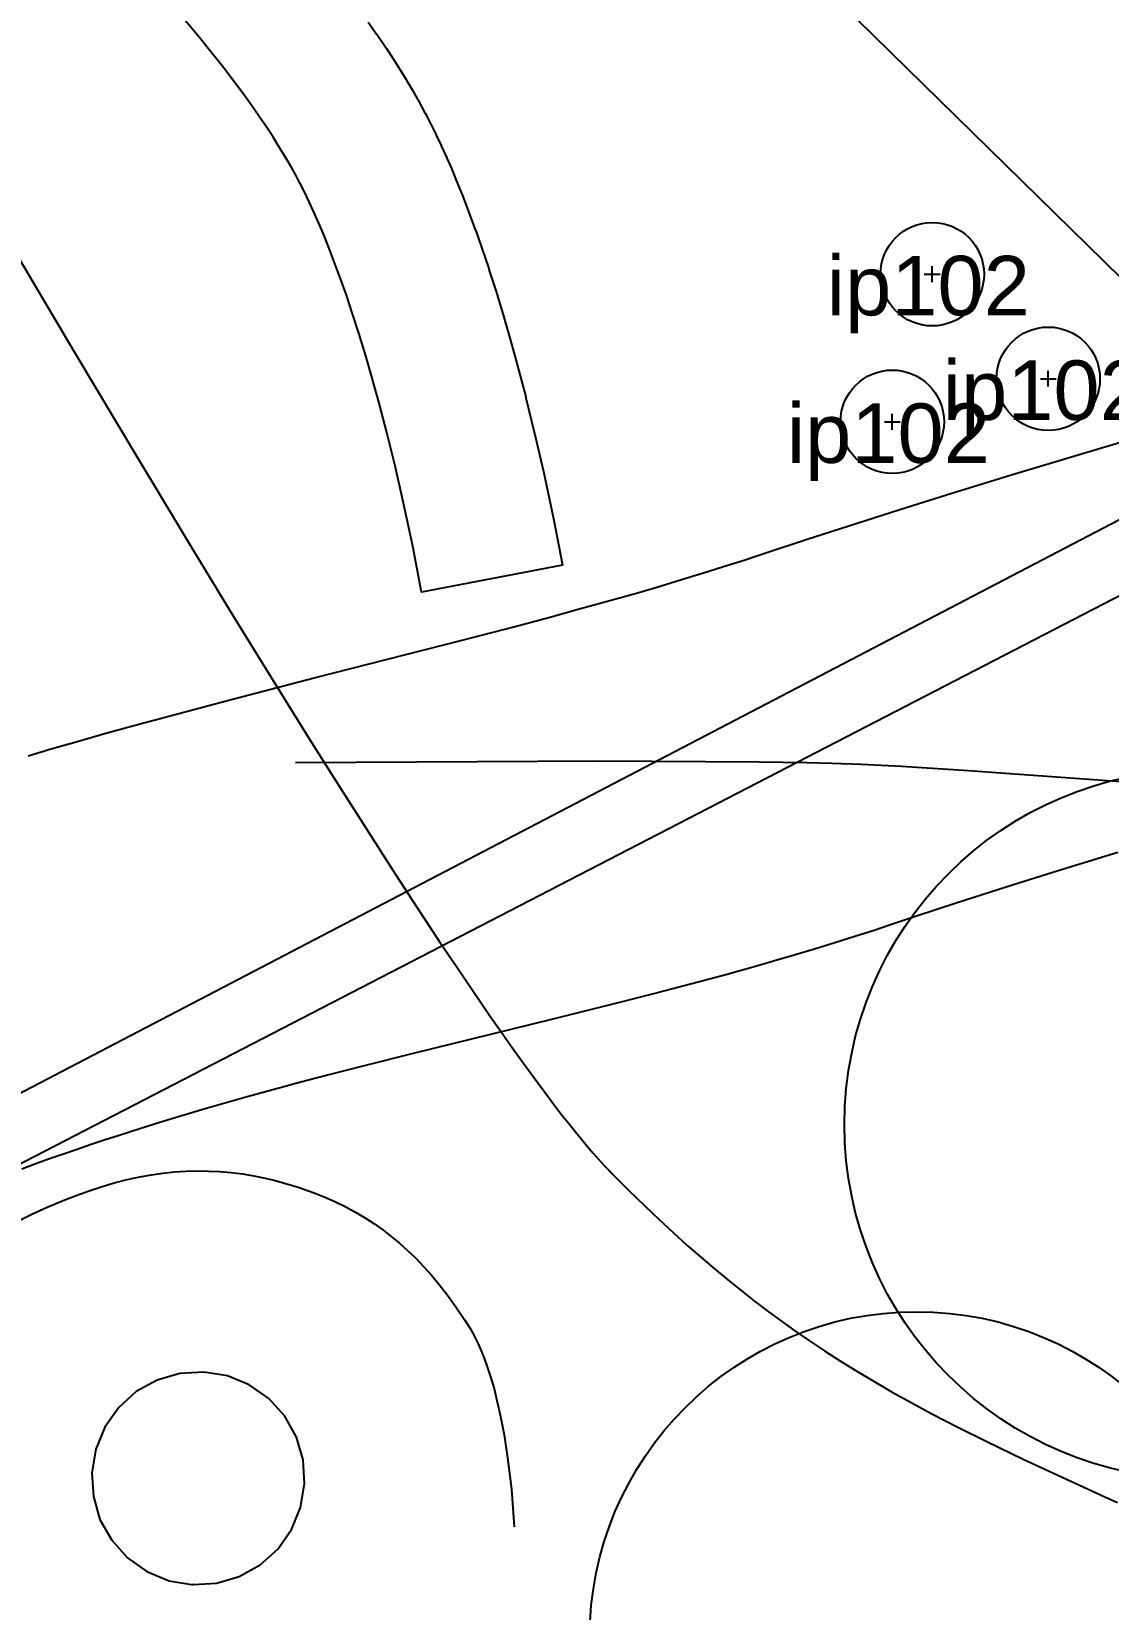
# Model space of a CAD drawing. Header units: millimetres. Extents: x 0 to 135, y -17 to 120.
# Drawn here: x 61.8 to 68.67, y 71.03 to 81.1 of the extents above; entities that cross this region are included whole.
import ezdxf

# ---------------------------------------------------------------- set-up
doc = ezdxf.new("R2010")
doc.units = ezdxf.units.MM
for name, color, linetype in [('Accessory', 7, 'Continuous'), ('Hedge', 7, 'Continuous'), ('Label', 7, 'Continuous'), ('Path', 7, 'Continuous'), ('Plan View', 7, 'Continuous'), ('Plant', 7, 'Continuous'), ('Sprinkler Line', 7, 'Continuous'), ('Stone Path', 7, 'Continuous')]:
    doc.layers.add(name, color=color, linetype=linetype)
picture_1 = doc.add_image_def('image1.jpg', size_in_pixel=(8192, 8192))

# ---------------------------------------------------------------- blocks, each defined once
blk = doc.blocks.new('1')
at = {"flags": 1}
for tag in ['Export Name', 'Export Layer']:
    blk.add_attdef(tag, (0, 0), '', height=0.0254, dxfattribs=at)
at = {"layer": 'Plan View'}
image = blk.add_image(picture_1, insert=(0, 0), size_in_units=(120, 120), dxfattribs=dict(at, fade=50))
image.dxf.flags = 7
blk = doc.blocks.new('26')
at = {"layer": 'Path'}
for points in [[(61.78, 76.479), (61.933, 76.524), (62.087, 76.568), (62.291, 76.626), (62.494, 76.682), (62.749, 76.751), (63.052, 76.832), (63.605, 76.975), (64.541, 77.214), (64.878, 77.302), (65.116, 77.365), (65.304, 77.417), (65.491, 77.468), (65.675, 77.521), (65.812, 77.561), (65.948, 77.602), (66.083, 77.643), (66.216, 77.685), (66.349, 77.727), (66.436, 77.756), (66.479, 77.77), (66.744, 77.858), (67.015, 77.946), (67.34, 78.05), (67.672, 78.154), (68.059, 78.272), (68.5, 78.405), (69.043, 78.565)], [(68.731, 75.862), (68.351, 75.745), (68.026, 75.643), (67.707, 75.54), (67.442, 75.454), (67.269, 75.396), (67.183, 75.367), (67.055, 75.326), (66.926, 75.285), (66.796, 75.245), (66.666, 75.206), (66.536, 75.168), (66.405, 75.131), (66.23, 75.082), (66.055, 75.035), (65.835, 74.977), (65.57, 74.909), (65.127, 74.798), (64.236, 74.579), (63.923, 74.501), (63.699, 74.443), (63.52, 74.396), (63.341, 74.348), (63.162, 74.298), (63.028, 74.261), (62.894, 74.222), (62.761, 74.182), (62.627, 74.142), (62.493, 74.1), (62.36, 74.057), (62.271, 74.028), (62.182, 73.999), (62.093, 73.968), (62.005, 73.938), (61.916, 73.907), (61.828, 73.875), (61.74, 73.842)]]:
    blk.add_lwpolyline(points, dxfattribs=at)
at = {"flags": 1}
for tag in ['Export Name', 'Export Layer']:
    blk.add_attdef(tag, (0, 0), '', height=0.0254, dxfattribs=at)
blk = doc.blocks.new('68')
at = {"layer": 'Plant'}
for points in [[(67.497, 79.55), (67.599, 79.55)], [(67.548, 79.5), (67.548, 79.601)]]:
    blk.add_lwpolyline(points, dxfattribs=at)
blk.add_circle((67.548, 79.55), 0.33, dxfattribs=at)
at = {"flags": 1}
for tag in ['Export Name', 'Export Layer']:
    blk.add_attdef(tag, (0, 0), '', height=0.0254, dxfattribs=at)
blk = doc.blocks.new('97')
at = {"layer": 'Plant'}
for points in [[(68.288, 78.833), (68.288, 78.934)], [(68.238, 78.883), (68.339, 78.883)]]:
    blk.add_lwpolyline(points, dxfattribs=at)
blk.add_circle((68.288, 78.883), 0.33, dxfattribs=at)
at = {"flags": 1}
for tag in ['Export Name', 'Export Layer']:
    blk.add_attdef(tag, (0, 0), '', height=0.0254, dxfattribs=at)
blk = doc.blocks.new('98')
at = {"layer": 'Plant'}
for points in [[(67.243, 78.609), (67.344, 78.609)], [(67.293, 78.558), (67.293, 78.66)]]:
    blk.add_lwpolyline(points, dxfattribs=at)
blk.add_circle((67.293, 78.609), 0.33, dxfattribs=at)
at = {"flags": 1}
for tag in ['Export Name', 'Export Layer']:
    blk.add_attdef(tag, (0, 0), '', height=0.0254, dxfattribs=at)
blk = doc.blocks.new('138')
at = {"layer": 'Plant'}
for points in [[(69.251, 74.075), (69.251, 74.176)], [(69.2, 74.126), (69.302, 74.126)]]:
    blk.add_lwpolyline(points, dxfattribs=at)
blk.add_circle((69.251, 74.126), 2.263, dxfattribs=at)
at = {"flags": 1}
for tag in ['Export Name', 'Export Layer']:
    blk.add_attdef(tag, (0, 0), '', height=0.0254, dxfattribs=at)
blk = doc.blocks.new('186')
at = {"layer": 'Accessory'}
blk.add_lwpolyline([(69.596, 78.703), (69.606, 78.702), (69.612, 78.705), (72.091, 81.233), (72.096, 81.24), (72.098, 81.246), (72.1, 81.253), (72.099, 81.26), (72.094, 81.273), (68.222, 85.07), (68.208, 85.079), (68.202, 85.081), (68.194, 85.081), (68.188, 85.079), (65.71, 82.551), (65.705, 82.544), (65.701, 82.531), (65.701, 82.525), (65.706, 82.511), (69.586, 78.709)], close=True, dxfattribs=at)
at = {"flags": 1}
for tag in ['Export Name', 'Export Layer']:
    blk.add_attdef(tag, (0, 0), '', height=0.0254, dxfattribs=at)
blk = doc.blocks.new('208')
at = {"layer": 'Plant'}
for points in [[(67.447, 70.797), (67.447, 70.899)], [(67.396, 70.848), (67.498, 70.848)]]:
    blk.add_lwpolyline(points, dxfattribs=at)
blk.add_circle((67.447, 70.848), 2.085, dxfattribs=at)
at = {"flags": 1}
for tag in ['Export Name', 'Export Layer']:
    blk.add_attdef(tag, (0, 0), '', height=0.0254, dxfattribs=at)
blk = doc.blocks.new('222')
at = {"layer": 'Accessory'}
blk.add_lwpolyline([(62.822, 71.193), (62.835, 71.192), (62.982, 71.201), (63.127, 71.244), (63.26, 71.318), (63.372, 71.419), (63.461, 71.544), (63.518, 71.685), (63.543, 71.835), (63.534, 71.987), (63.492, 72.132), (63.417, 72.266), (63.315, 72.379), (63.191, 72.466), (63.051, 72.524), (62.901, 72.548), (62.748, 72.539), (62.603, 72.497), (62.469, 72.423), (62.358, 72.322), (62.269, 72.197), (62.212, 72.056), (62.187, 71.906), (62.196, 71.754), (62.238, 71.608), (62.313, 71.475), (62.414, 71.363), (62.538, 71.275), (62.679, 71.217)], close=True, dxfattribs=at)
at = {"flags": 1}
for tag in ['Export Name', 'Export Layer']:
    blk.add_attdef(tag, (0, 0), '', height=0.0254, dxfattribs=at)
blk = doc.blocks.new('321')
at = {"layer": 'Sprinkler Line'}
blk.add_lwpolyline([(83.106, 85.478), (40.74, 63.377)], dxfattribs=at)
at = {"flags": 1}
for tag in ['Export Name', 'Export Layer']:
    blk.add_attdef(tag, (0, 0), '', height=0.0254, dxfattribs=at)
blk = doc.blocks.new('351')
at = {"layer": 'Hedge'}
blk.add_lwpolyline([(63.949, 81.158), (64.004, 81.08), (64.009, 81.074), (64.062, 80.995), (64.066, 80.989), (64.107, 80.927), (64.11, 80.921), (64.15, 80.859), (64.154, 80.853), (64.192, 80.791), (64.196, 80.784), (64.232, 80.723), (64.236, 80.716), (64.262, 80.67), (64.265, 80.665), (64.292, 80.616), (64.309, 80.583), (64.312, 80.577), (64.345, 80.515), (64.348, 80.508), (64.38, 80.443), (64.383, 80.437), (64.414, 80.371), (64.417, 80.364), (64.448, 80.297), (64.451, 80.291), (64.482, 80.22), (64.513, 80.144), (64.55, 80.052), (64.553, 80.046), (64.587, 79.956), (64.59, 79.95), (64.63, 79.84), (64.633, 79.834), (64.672, 79.723), (64.674, 79.717), (64.718, 79.586), (64.72, 79.58), (64.763, 79.446), (64.81, 79.29), (64.855, 79.136), (64.902, 78.966), (64.954, 78.768), (64.955, 78.762), (65.009, 78.543), (65.011, 78.536), (65.067, 78.291), (65.069, 78.283), (65.129, 78.001), (65.131, 77.992), (65.188, 77.694), (64.29, 77.523), (64.234, 77.815), (64.175, 78.089), (64.121, 78.328), (64.068, 78.54), (64.019, 78.728), (63.975, 78.887), (63.934, 79.029), (63.89, 79.173), (63.85, 79.297), (63.808, 79.422), (63.771, 79.526), (63.733, 79.63), (63.701, 79.714), (63.668, 79.796), (63.641, 79.86), (63.613, 79.923), (63.586, 79.984), (63.558, 80.043), (63.53, 80.1), (63.501, 80.156), (63.488, 80.181), (63.466, 80.221), (63.443, 80.261), (63.41, 80.316), (63.376, 80.372), (63.341, 80.428), (63.303, 80.485), (63.254, 80.557), (63.203, 80.631), (63.149, 80.704), (63.094, 80.778), (63.026, 80.868), (62.955, 80.957), (62.871, 81.062), (62.772, 81.181)], dxfattribs=at)
at = {"flags": 1}
for tag in ['Export Name', 'Export Layer']:
    blk.add_attdef(tag, (0, 0), '', height=0.0254, dxfattribs=at)
blk = doc.blocks.new('362')
at = {"layer": 'Stone Path'}
blk.add_lwpolyline([(61.005, 71.053), (60.96, 71.259), (60.925, 71.443), (60.9, 71.599), (60.881, 71.736), (60.868, 71.857), (60.859, 71.957), (60.853, 72.046), (60.85, 72.123), (60.849, 72.2), (60.849, 72.265), (60.852, 72.328), (60.855, 72.38), (60.86, 72.431), (60.865, 72.47), (60.87, 72.508), (60.877, 72.545), (60.885, 72.581), (60.891, 72.608), (60.899, 72.633), (60.906, 72.658), (60.915, 72.681), (60.924, 72.704), (60.927, 72.712), (60.951, 72.762), (60.975, 72.812), (61.001, 72.859), (61.029, 72.905), (61.058, 72.95), (61.088, 72.993), (61.12, 73.035), (61.153, 73.076), (61.187, 73.115), (61.222, 73.153), (61.264, 73.194), (61.308, 73.234), (61.353, 73.273), (61.405, 73.315), (61.459, 73.355), (61.515, 73.393), (61.58, 73.434), (61.646, 73.473), (61.722, 73.514), (61.807, 73.556), (61.902, 73.6), (62.015, 73.647), (62.069, 73.668), (62.162, 73.702), (62.246, 73.729), (62.329, 73.754), (62.412, 73.775), (62.493, 73.792), (62.567, 73.806), (62.64, 73.816), (62.713, 73.824), (62.786, 73.829), (62.858, 73.831), (62.931, 73.83), (63.003, 73.827), (63.075, 73.821), (63.147, 73.812), (63.219, 73.8), (63.292, 73.785), (63.364, 73.768), (63.437, 73.747), (63.511, 73.724), (63.533, 73.717), (63.605, 73.69), (63.669, 73.665), (63.736, 73.635), (63.802, 73.603), (63.865, 73.569), (63.926, 73.533), (63.985, 73.495), (64.042, 73.455), (64.097, 73.413), (64.15, 73.369), (64.201, 73.324), (64.251, 73.276), (64.303, 73.222), (64.354, 73.165), (64.403, 73.106), (64.455, 73.039), (64.509, 72.964), (64.566, 72.879), (64.597, 72.829), (64.616, 72.796), (64.634, 72.762), (64.651, 72.727), (64.67, 72.683), (64.689, 72.637), (64.709, 72.582), (64.73, 72.517), (64.752, 72.443), (64.771, 72.367), (64.794, 72.265), (64.817, 72.147), (64.839, 72.001), (64.863, 71.8), (64.88, 71.56)], dxfattribs=at)
at = {"flags": 1}
for tag in ['Export Name', 'Export Layer']:
    blk.add_attdef(tag, (0, 0), '', height=0.0254, dxfattribs=at)
blk = doc.blocks.new('366')
at = {"layer": 'Stone Path'}
blk.add_lwpolyline([(63.485, 76.436), (65.417, 76.446), (66.443, 76.44), (66.748, 76.436), (66.908, 76.432), (67.094, 76.425), (67.352, 76.412), (67.78, 76.384), (68.96, 76.299), (69.353, 76.274), (69.673, 76.257), (69.944, 76.245), (70.191, 76.237), (70.412, 76.232), (70.607, 76.229), (70.775, 76.229), (70.944, 76.23), (71.113, 76.232), (71.283, 76.237), (71.425, 76.242), (71.568, 76.248), (71.71, 76.256), (71.796, 76.262), (71.911, 76.27), (72.057, 76.282), (72.205, 76.296), (72.355, 76.311), (72.506, 76.328), (72.689, 76.35), (72.874, 76.373), (73.09, 76.403), (73.338, 76.44), (73.584, 76.479), (73.859, 76.524), (74.189, 76.582), (74.566, 76.652), (75.005, 76.738), (75.567, 76.854), (76.499, 77.061), (77.04, 77.189)], dxfattribs=at)
at = {"flags": 1}
for tag in ['Export Name', 'Export Layer']:
    blk.add_attdef(tag, (0, 0), '', height=0.0254, dxfattribs=at)
blk = doc.blocks.new('396')
at = {"layer": 'Stone Path'}
blk.add_lwpolyline([(61.638, 79.793), (62.078, 79.048), (62.466, 78.398), (62.801, 77.843), (63.091, 77.367), (63.328, 76.983), (63.565, 76.601), (63.773, 76.272), (63.949, 75.995), (64.122, 75.725), (64.264, 75.507), (64.403, 75.297), (64.512, 75.134), (64.619, 74.977), (64.722, 74.826), (64.798, 74.717), (64.872, 74.612), (64.944, 74.512), (65.014, 74.416), (65.082, 74.324), (65.147, 74.238), (65.189, 74.183), (65.231, 74.131), (65.271, 74.08), (65.31, 74.033), (65.347, 73.988), (65.384, 73.945), (65.419, 73.905), (65.453, 73.868), (65.486, 73.834), (65.501, 73.817), (65.61, 73.709), (65.716, 73.606), (65.806, 73.52), (65.895, 73.438), (65.983, 73.358), (66.07, 73.282), (66.156, 73.208), (66.243, 73.136), (66.328, 73.067), (66.414, 73), (66.5, 72.935), (66.586, 72.872), (66.672, 72.811), (66.758, 72.751), (66.86, 72.684), (66.962, 72.618), (67.066, 72.553), (67.171, 72.491), (67.293, 72.42), (67.418, 72.351), (67.546, 72.282), (67.71, 72.197), (67.897, 72.104), (68.128, 71.993), (68.488, 71.826), (68.649, 71.753), (68.73, 71.716)], dxfattribs=at)
at = {"flags": 1}
for tag in ['Export Name', 'Export Layer']:
    blk.add_attdef(tag, (0, 0), '', height=0.0254, dxfattribs=at)
blk = doc.blocks.new('412')
at = {"layer": 'Sprinkler Line'}
blk.add_lwpolyline([(83.407, 85.077), (52.798, 69.26)], dxfattribs=at)
at = {"flags": 1}
for tag in ['Export Name', 'Export Layer']:
    blk.add_attdef(tag, (0, 0), '', height=0.0254, dxfattribs=at)
blk = doc.blocks.new('539')
at = {"flags": 1}
for tag in ['Export Name', 'Export Layer']:
    blk.add_attdef(tag, (0, 0), '', height=0.0254, dxfattribs=at)
at = {"layer": 'Label', "insert": (66.874, 79.667), "char_height": 0.37948, "attachment_point": 1}
blk.add_mtext('\\fArial|b0|i0;ip102', dxfattribs=at)
blk = doc.blocks.new('542')
at = {"flags": 1}
for tag in ['Export Name', 'Export Layer']:
    blk.add_attdef(tag, (0, 0), '', height=0.0254, dxfattribs=at)
at = {"layer": 'Label', "insert": (67.614, 79), "char_height": 0.37948, "attachment_point": 1}
blk.add_mtext('\\fArial|b0|i0;ip102', dxfattribs=at)
blk = doc.blocks.new('543')
at = {"flags": 1}
for tag in ['Export Name', 'Export Layer']:
    blk.add_attdef(tag, (0, 0), '', height=0.0254, dxfattribs=at)
at = {"layer": 'Label', "insert": (66.619, 78.726), "char_height": 0.37948, "attachment_point": 1}
blk.add_mtext('\\fArial|b0|i0;ip102', dxfattribs=at)

msp = doc.modelspace()

# ---------------------------------------------------------------- block references
at = {"layer": 'Accessory', "color": 7}
for name in ['186', '222']:
    msp.add_blockref(name, (0, 0), dxfattribs=at)
at = {"layer": 'Hedge', "color": 7}
msp.add_blockref('351', (0, 0), dxfattribs=at)
at = {"layer": 'Label', "color": 7}
for name in ['539', '542', '543']:
    msp.add_blockref(name, (0, 0), dxfattribs=at)
at = {"layer": 'Path', "color": 7}
msp.add_blockref('26', (0, 0), dxfattribs=at)
at = {"layer": 'Plan View', "color": 7}
msp.add_blockref('1', (0, 0), dxfattribs=at)
at = {"layer": 'Plant', "color": 7}
for name in ['68', '97', '98', '138', '208']:
    msp.add_blockref(name, (0, 0), dxfattribs=at)
at = {"layer": 'Sprinkler Line', "color": 7}
for name in ['321', '412']:
    msp.add_blockref(name, (0, 0), dxfattribs=at)
at = {"layer": 'Stone Path', "color": 7}
for name in ['396', '366', '362']:
    msp.add_blockref(name, (0, 0), dxfattribs=at)

doc.saveas('drawing.dxf')
